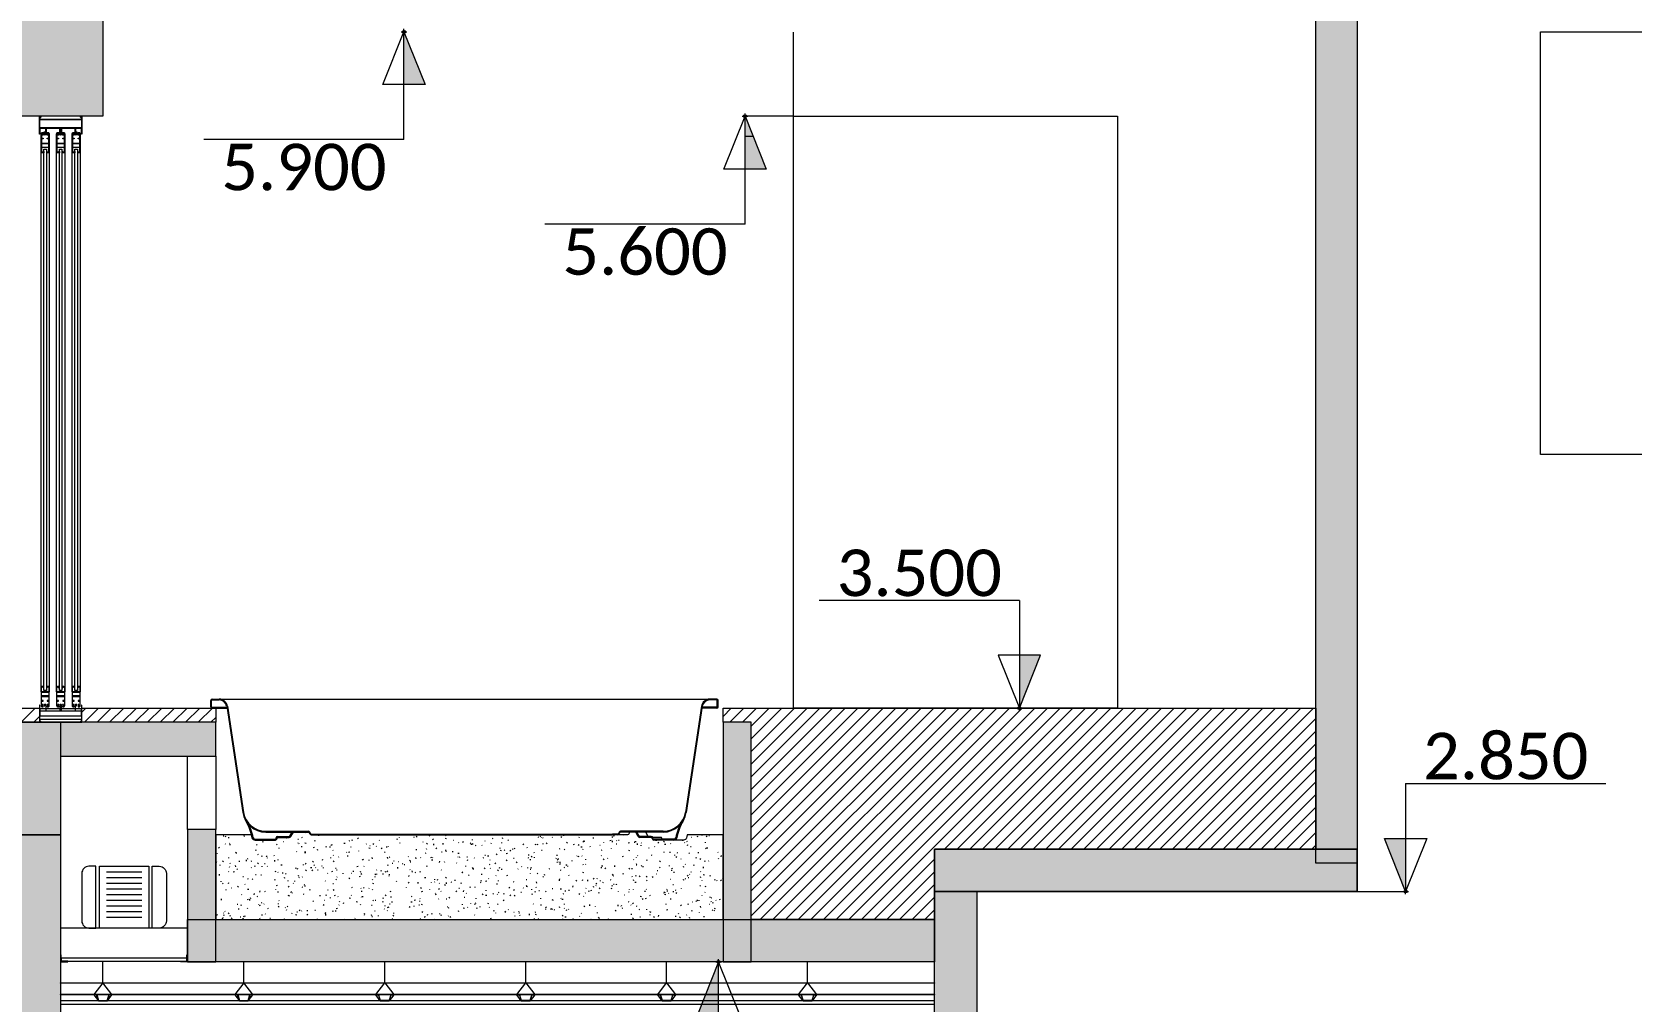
# Model space of a CAD drawing. Header units: metres. Extents: x -197 to 1099, y -24 to 14.
# Drawn here: x 876.31 to 881.99, y 2.46 to 5.9 of the extents above; entities that cross this region are included whole.
import ezdxf
from ezdxf.enums import TextEntityAlignment as Align

# ---------------------------------------------------------------- set-up
doc = ezdxf.new("R2010")
doc.units = ezdxf.units.M
doc.header["$LTSCALE"] = 0.001
doc.header["$PDMODE"] = 34
doc.header["$PDSIZE"] = 0.01
doc.linetypes.add('HIDDENX2', pattern=[19.05, 12.7, -6.35])
doc.layers.get('0').update_dxf_attribs({"lineweight": 13, "true_color": 0x000000})
for name, color, linetype, lineweight, true_color in [('Jach-Anotaciones-CalidaddeLínea  0.13', 7, 'Continuous', 13, 0x000000), ('Jach-Anotaciones-CalidaddeLínea 0.05', 7, 'Continuous', 5, 0x000000), ('Jach-Anotaciones-Hatch-Lum100%', 7, 'Continuous', 13, 0x000000), ('Jach-Anotaciones-Hatch-Lum50%', 9, 'Continuous', 13, 0x808080), ('Jach-Anotaciones-LineasDetalle0.15mm', 7, 'Continuous', 15, 0x000000), ('JACH-Anotaciones-Textos-Lum75% @ 0.075', 7, 'Continuous', 13, 0x404040), ('JACH-Arq-Lineas-Proyeccion Niveles cortes', 9, 'HIDDENX2', 13, 0x808080), ('JACH-Arq-Muros01-Carga', 7, 'Continuous', 25, 0x000000), ('JACH-Arq-Puertas01-', 7, 'Continuous', 13, 0x404040)]:
    doc.layers.add(name, color=color, linetype=linetype, lineweight=lineweight, true_color=true_color)
doc.layers.add('Siclo Muros', color=5, linetype='Continuous')
doc.styles.add('02a-Calibri-JACH(1.8mm)', font='calibri.ttf', dxfattribs={"height": 2.2})
pattern_1 = [(45, (869.457815, 0), (-0.02245064, 0.02245064), [])]
pattern_2 = [(0, (169.421, 45.032), (0, 6.985), [5.08, -1.905]), (90, (169.421, 45.032), (-6.985, 4e-16), [5.08, -1.905])]

# ---------------------------------------------------------------- blocks, each defined once
blk = doc.blocks.new('A$C55853C06')
for p, q in [((0.025, 0.555), (0.025, 0.577)), ((0.028, 0.555), (0.028, 0.577)), ((0.03, 0.582), (0.0546, 0.582)), ((0.03, 0.579), (0.0546, 0.579)), ((0.0546, 0.582), (1.7954, 0.582)), ((1.82, 0.582), (1.7954, 0.582)), ((1.82, 0.579), (1.7954, 0.579)), ((1.822, 0.555), (1.822, 0.577)), ((1.825, 0.555), (1.825, 0.577)), ((0.03, 0.553), (0.0818, 0.553)), ((0.03, 0.55), (0.0824, 0.55)), ((0.0813, 0.5565), (0.1383, 0.1795)), ((0.0842, 0.557), (0.1413, 0.18)), ((1.7658, 0.557), (1.7087, 0.18)), ((1.7687, 0.5565), (1.7117, 0.1795)), ((1.82, 0.55), (1.7676, 0.55)), ((1.82, 0.553), (1.7682, 0.553)), ((0.1811, 0.085), (0.2557, 0.085)), ((0.1819, 0.082), (0.2532, 0.082)), ((0.2201, 0.1133), (0.3711, 0.1133)), ((0.2201, 0.1103), (0.3711, 0.1103)), ((0.2557, 0.085), (0.2565, 0.0895)), ((0.2591, 0.087), (0.2594, 0.089)), ((0.2624, 0.0945), (0.3012, 0.0945)), ((0.2624, 0.0915), (0.303, 0.0915)), ((0.3065, 0.0977), (0.3132, 0.1103)), ((0.3083, 0.0947), (0.3166, 0.1103)), ((0.3739, 0.1085), (0.376, 0.1038)), ((0.3766, 0.1097), (0.3787, 0.1051)), ((0.3814, 0.1033), (1.45, 0.1033)), ((0.3814, 0.1003), (1.45, 0.1003)), ((1.4686, 0.1033), (1.45, 0.1033)), ((1.4686, 0.1003), (1.45, 0.1003)), ((1.4734, 0.1097), (1.4713, 0.1051)), ((1.4761, 0.1085), (1.474, 0.1038)), ((1.6299, 0.1133), (1.4789, 0.1133)), ((1.6299, 0.1103), (1.4789, 0.1103)), ((1.5417, 0.0947), (1.5334, 0.1103)), ((1.5435, 0.0977), (1.5368, 0.1103)), ((1.5876, 0.0915), (1.547, 0.0915)), ((1.5876, 0.0945), (1.5488, 0.0945)), ((1.5909, 0.087), (1.5906, 0.089)), ((1.5943, 0.085), (1.5935, 0.0895)), ((1.6689, 0.085), (1.5943, 0.085)), ((1.6681, 0.082), (1.5968, 0.082))]:
    blk.add_line(p, q)
for centre, radius, start, end in [((0.03, 0.577), 0.005, 90, 180), ((0.03, 0.577), 0.002, 90, 180), ((0.0546, 0.552), 0.03, 9.5703, 90), ((0.0546, 0.552), 0.027, 9.5703, 90), ((1.7954, 0.552), 0.03, 90, 170.4297), ((1.7954, 0.552), 0.027, 90, 170.4297), ((1.82, 0.577), 0.005, 0, 90), ((1.82, 0.577), 0.002, 0, 90), ((0.03, 0.555), 0.005, 180, 270), ((0.03, 0.555), 0.002, 180, 270), ((1.82, 0.555), 0.005, 270, 0), ((1.82, 0.555), 0.002, 270, 0), ((0.2201, 0.1933), 0.083, 189.5703, 270), ((0.2201, 0.1933), 0.08, 189.5703, 270), ((1.6299, 0.1933), 0.08, 270, 350.4297), ((1.6299, 0.1933), 0.083, 270, 350.4297), ((-0.0218, 0.0511), 0.1978, 11.3624, 29.2109), ((-0.0218, 0.0511), 0.2008, 11.1356, 29.2109), ((1.8718, 0.0511), 0.2008, 150.7891, 168.8644), ((1.8718, 0.0511), 0.1978, 150.7891, 168.6376), ((0.1819, 0.092), 0.01, 191.3624, 270), ((0.1811, 0.091), 0.006, 191.1356, 270), ((0.2532, 0.088), 0.006, 270, 350.53), ((0.2624, 0.0885), 0.006, 90, 170.53), ((0.2624, 0.0885), 0.003, 90, 170.53), ((0.3012, 0.1005), 0.006, 270, 331.8194), ((0.303, 0.0975), 0.006, 270, 331.8194), ((0.3711, 0.1073), 0.006, 24.1631, 90), ((0.3711, 0.1073), 0.003, 24.1631, 90), ((0.3814, 0.1063), 0.006, 204.1631, 270), ((0.3814, 0.1063), 0.003, 204.1631, 270), ((1.4686, 0.1063), 0.003, 270, 335.8369), ((1.4686, 0.1063), 0.006, 270, 335.8369), ((1.4789, 0.1073), 0.006, 90, 155.8369), ((1.4789, 0.1073), 0.003, 90, 155.8369), ((1.547, 0.0975), 0.006, 208.1806, 270), ((1.5488, 0.1005), 0.006, 208.1806, 270), ((1.5876, 0.0885), 0.006, 9.47, 90), ((1.5876, 0.0885), 0.003, 9.47, 90), ((1.5968, 0.088), 0.006, 189.47, 270), ((1.6681, 0.092), 0.01, 270, 348.6376), ((1.6689, 0.091), 0.006, 270, 348.8644)]:
    blk.add_arc(centre, radius, start, end)
blk = doc.blocks.new('*U253')
at = {"layer": 'JACH-Arq-Muros01-Carga', "lineweight": 0, "ltscale": 100}
blk.add_lwpolyline([(-0.0625, 0), (0.0625, 0)], dxfattribs=at)
blk = doc.blocks.new('*U254')
at = {"layer": 'Jach-Anotaciones-CalidaddeLínea  0.13', "color": 0, "linetype": 'ByBlock', "lineweight": -2, "transparency": 16777216}
for p in [(0, 0), (0, -0.02), (0, -0.04), (0, -0.06), (0, -0.08), (0, -0.1), (0, -0.12), (0, -0.14), (0, -0.16)]:
    blk.add_blockref('*U253', p, dxfattribs=at)
blk = doc.blocks.new('*U299')
at = {"lineweight": 0, "ltscale": 100}
h = blk.add_hatch(dxfattribs=at)
h.set_pattern_fill('ANGLE', color=256)
h.set_pattern_definition(pattern_2)
h.paths.add_polyline_path([(0, 2.5), (0, 0), (1, 2.5)])
h = blk.add_hatch(color=256, dxfattribs=at)
h.dxf.hatch_style = 1
h.paths.add_polyline_path([(0, 2.5), (0, 0), (1, 2.5)])
for points in [[(0, 5.099), (-9.466, 5.099)], [(0, 5.099), (0, 1.25)]]:
    blk.add_lwpolyline(points, dxfattribs=at)
for points in [[(0, 0), (1, 2.5), (-1, 2.5)], [(0, 2.5), (0, 0), (1, 2.5)]]:
    blk.add_lwpolyline(points, close=True, dxfattribs=at)
blk.add_point((0, 0), dxfattribs=at)
at = {"lineweight": 0, "ltscale": 100, "style": '02a-Calibri-JACH(1.8mm)'}
blk.add_attdef('ALT', text='', height=2.2, dxfattribs=at).set_placement((-4.733, 6.401), align=Align.MIDDLE_CENTER)
blk = doc.blocks.new('*U300')
at = {"lineweight": 0, "ltscale": 100}
h = blk.add_hatch(dxfattribs=at)
h.set_pattern_fill('ANGLE', color=256)
h.set_pattern_definition(pattern_2)
h.paths.add_polyline_path([(0, 2.5), (0, 0), (1, 2.5)])
h = blk.add_hatch(color=256, dxfattribs=at)
h.dxf.hatch_style = 1
h.paths.add_polyline_path([(0, 2.5), (0, 0), (1, 2.5)])
for points in [[(0, 5.099), (-9.466, 5.099)], [(0, 5.099), (0, 1.25)]]:
    blk.add_lwpolyline(points, dxfattribs=at)
for points in [[(0, 0), (1, 2.5), (-1, 2.5)], [(0, 2.5), (0, 0), (1, 2.5)]]:
    blk.add_lwpolyline(points, close=True, dxfattribs=at)
blk.add_point((0, 0), dxfattribs=at)
at = {"lineweight": 0, "ltscale": 100, "style": '02a-Calibri-JACH(1.8mm)'}
blk.add_attdef('ALT', text='', height=2.2, dxfattribs=at).set_placement((-4.733, 6.401), align=Align.MIDDLE_CENTER)
blk = doc.blocks.new('*U410')
at = {"lineweight": 0, "ltscale": 100}
h = blk.add_hatch(dxfattribs=at)
h.set_pattern_fill('ANGLE', color=256)
h.set_pattern_definition(pattern_2)
h.paths.add_polyline_path([(0, 2.5), (0, 0), (1, 2.5)])
h = blk.add_hatch(color=256, dxfattribs=at)
h.dxf.hatch_style = 1
h.paths.add_polyline_path([(0, 2.5), (0, 0), (1, 2.5)])
for points in [[(0, 5.099), (-9.466, 5.099)], [(0, 5.099), (0, 1.25)]]:
    blk.add_lwpolyline(points, dxfattribs=at)
for points in [[(0, 0), (1, 2.5), (-1, 2.5)], [(0, 2.5), (0, 0), (1, 2.5)]]:
    blk.add_lwpolyline(points, close=True, dxfattribs=at)
blk.add_point((0, 0), dxfattribs=at)
at = {"lineweight": 0, "ltscale": 100, "style": '02a-Calibri-JACH(1.8mm)'}
blk.add_attdef('ALT', text='', height=2.2, dxfattribs=at).set_placement((-4.733, 6.401), align=Align.MIDDLE_CENTER)
blk = doc.blocks.new('A$C35DA721B')
at = {"layer": 'Siclo Muros'}
h = blk.add_hatch(dxfattribs=at)
h.set_pattern_fill('AR-CONC', color=9, scale=0.05, angle=33)
h.set_pattern_definition([(83, (-3967.2723, -5426.88428), (0.317861133, 0.169009763), [0.0375, -0.4125]), (28, (-3967.2723, -5426.8843), (-0.263019929, 0.277636006), [0.03, -0.33]), (133.4514445, (-3967.2458, -5426.8702), (0.054841206, 0.446645764), [0.031870096, -0.350571056]), (79.1842, (-3967.32677, -5426.8004), (0.492606077, 0.22122257), [0.05625, -0.61875]), (129.6356355, (-3967.2857, -5426.782), (0.126665225, 0.66300899), [0.04780517, -0.52585688]), (24.184164, (-3967.32677, -5426.8004), (0.126665225, 0.66300899), [0.045, -0.495]), (54, (-3967.27122, -5426.79415), (0.35994517, -0.006282866), [0.0375, -0.4125]), (359, (-3967.2712, -5426.79415), (-0.095441807, 0.370340514), [0.03, -0.33]), (104.451445, (-3967.24122, -5426.79467), (0.264503361, 0.364057645), [0.031870095, -0.350571056]), (70.5, (-3967.2723, -5426.88428), (-0.0855544373, 0.1429055047), [0, -0.326, 0, -0.335, 0, -0.33125]), (40.5, (-3967.2723, -5426.88428), (0.002908332, 0.2370297167), [0, -0.191, 0, -0.3185, 0, -0.12625]), (0.5, (-3967.36581, -5426.94501), (0.2299927147, 0.1359122147), [0, -0.125, 0, -0.39, 0, -0.5175]), (350.5, (-3967.40775, -5426.97224), (0.2172899974, 0.2007905274), [0, -0.1625, 0, -0.259, 0, -0.3675])])
h.paths.add_polyline_path([(0.0635, 0.0212), (0.0542, 0.0212), (0.0476, 0), (0.0159, 0), (0.0093, 0.0212), (0, 0.0212), (0, 0.0222), (0.01, 0.0222), (0.0166, 0.001), (0.0469, 0.001), (0.0535, 0.0222), (0.0635, 0.0222)])
at = {"layer": 'Jach-Anotaciones-CalidaddeLínea 0.05'}
blk.add_lwpolyline([(0.0635, 0.0212), (0.0542, 0.0212), (0.0476, 0), (0.0159, 0), (0.0093, 0.0212), (0, 0.0212), (0, 0.0222), (0.01, 0.0222), (0.0166, 0.001), (0.0469, 0.001), (0.0535, 0.0222), (0.0635, 0.0222)], close=True, dxfattribs=at)
blk.add_lwpolyline([(0.0159, 0), (0.0476, 0)], dxfattribs=at)
blk = doc.blocks.new('*U431')
at = {"lineweight": 0, "ltscale": 100}
h = blk.add_hatch(dxfattribs=at)
h.set_pattern_fill('ANGLE', color=256)
h.set_pattern_definition(pattern_2)
h.paths.add_polyline_path([(0, 2.5), (0, 0), (1, 2.5)])
h = blk.add_hatch(color=256, dxfattribs=at)
h.dxf.hatch_style = 1
h.paths.add_polyline_path([(0, 2.5), (0, 0), (1, 2.5)])
for points in [[(0, 5.099), (-9.466, 5.099)], [(0, 5.099), (0, 1.25)]]:
    blk.add_lwpolyline(points, dxfattribs=at)
for points in [[(0, 0), (1, 2.5), (-1, 2.5)], [(0, 2.5), (0, 0), (1, 2.5)]]:
    blk.add_lwpolyline(points, close=True, dxfattribs=at)
blk.add_point((0, 0), dxfattribs=at)
at = {"lineweight": 0, "ltscale": 100, "style": '02a-Calibri-JACH(1.8mm)'}
blk.add_attdef('ALT', text='', height=2.2, dxfattribs=at).set_placement((-4.733, 6.401), align=Align.MIDDLE_CENTER)
blk = doc.blocks.new('*U465')
at = {"lineweight": 0, "ltscale": 100}
h = blk.add_hatch(dxfattribs=at)
h.set_pattern_fill('ANGLE', color=256)
h.set_pattern_definition(pattern_2)
h.paths.add_polyline_path([(0, 2.5), (0, 0), (1, 2.5)])
h = blk.add_hatch(color=256, dxfattribs=at)
h.dxf.hatch_style = 1
h.paths.add_polyline_path([(0, 2.5), (0, 0), (1, 2.5)])
for points in [[(0, 5.099), (-9.466, 5.099)], [(0, 5.099), (0, 1.25)]]:
    blk.add_lwpolyline(points, dxfattribs=at)
for points in [[(0, 0), (1, 2.5), (-1, 2.5)], [(0, 2.5), (0, 0), (1, 2.5)]]:
    blk.add_lwpolyline(points, close=True, dxfattribs=at)
blk.add_point((0, 0), dxfattribs=at)
at = {"lineweight": 0, "ltscale": 100, "style": '02a-Calibri-JACH(1.8mm)'}
blk.add_attdef('ALT', text='', height=2.2, dxfattribs=at).set_placement((-4.733, 6.401), align=Align.MIDDLE_CENTER)

msp = doc.modelspace()

# ---------------------------------------------------------------- hatches: boundary and pattern name
at = {"layer": 'Jach-Anotaciones-Hatch-Lum100%', "ltscale": 100}
h = msp.add_hatch(color=256, dxfattribs=at)
h.dxf.hatch_style = 1
h.paths.add_polyline_path([(876.26585, 6.05), (876.56585, 6.05), (876.56585, 5.6), (876.26585, 5.6)])
h = msp.add_hatch(color=256, dxfattribs=at)
h.dxf.hatch_style = 1
h.paths.add_polyline_path([(876.41585, 3.05), (873.38585, 3.05), (873.38585, 3.37), (873.53585, 3.37), (873.53585, 3.3), (876.26585, 3.3), (876.26585, 3.45), (876.41585, 3.45)])
h = msp.add_hatch(color=256, dxfattribs=at)
h.dxf.hatch_style = 1
h.paths.add_polyline_path([(876.41585, 3.33), (876.96585, 3.33), (876.96585, 3.45), (876.41585, 3.45)])
h = msp.add_hatch(color=256, dxfattribs=at)
h.dxf.hatch_style = 1
h.paths.add_polyline_path([(878.76585, 2.6), (878.86585, 2.6), (878.86585, 3.45), (878.76585, 3.45)])
h = msp.add_hatch(color=256, dxfattribs=at)
h.dxf.hatch_style = 1
h.paths.add_polyline_path([(876.86585, 2.6), (876.96585, 2.6), (876.96585, 3.07), (876.86585, 3.07)])
h = msp.add_hatch(color=256, dxfattribs=at)
h.dxf.hatch_style = 1
h.paths.add_polyline_path([(876.26585, 3.05), (876.41585, 3.05), (876.41585, -0.1), (876.26585, -0.1)])
h = msp.add_hatch(color=256, dxfattribs=at)
h.dxf.hatch_style = 1
h.paths.add_polyline_path([(876.86585, 2.75), (879.51585, 2.75), (879.51585, 2.6), (876.86585, 2.6)])
at = {"layer": 'Jach-Anotaciones-Hatch-Lum50%', "ltscale": 100}
h = msp.add_hatch(dxfattribs=at)
h.set_pattern_fill('ANSI31', color=256, scale=0.01)
h.set_pattern_definition(pattern_1)
h.paths.add_polyline_path([(876.26585, 3.5), (876.34085, 3.5), (876.34085, 3.45), (876.49085, 3.45), (876.49085, 3.5), (876.96585, 3.5), (876.96585, 3.45), (876.26585, 3.45)])
h = msp.add_hatch(dxfattribs=at)
h.set_pattern_fill('214', color=256, scale=0.2, angle=315, pattern_type=2)
h.set_pattern_definition([(315, (869.62752, -0.03394), (0.1697056, 0.0452548), [0.004, -0.134, 0.002, -0.058, 0.004, -0.142]), (325, (869.65863, 0.05091), (0.1725437, 0.0964815), [0.002, -0.034, 0.004, -0.106, 0.002, -0.132]), (335, (869.59924, 0.0198), (0.167088, 0.0412504), [0.004, -0.11, 0.002, -0.082, 0.004, -0.064]), (345, (869.63176, -0.0297), (0.1094048, 0.1301176), [0.002, -0.066, 0.004, -0.098, 0.002, -0.13]), (355, (869.62328, 0.04101), (0.1179484, 0.0860476), [0.004, -0.088, 0.002, -0.056, 0.004, -0.102]), (5, (869.59358, -0.03111), (0.0732966, 0.148955), [0.002, -0.074, 0.004, -0.122, 0.002, -0.062]), (15, (869.60772, -0.02546), (0.0585648, 0.1523488), [0.004, -0.082, 0.002, -0.096, 0.004, -0.074]), (25, (869.5752, -0.02687), (0.0498249, 0.1534323), [0.002, -0.038, 0.004, -0.064, 0.002, -0.088]), (35, (869.6657, 0.0495), (-0.0206692, 0.1759681), [0.004, -0.088, 0.002, -0.104, 0.004, -0.098]), (45, (869.61338, -0.0198), (-0.072125, 0.1767767), [0.002, -0.062, 0.004, -0.122, 0.002, -0.124]), (55, (869.63459, 0.04667), (-0.0435578, 0.1818756), [0.004, -0.078, 0.002, -0.064, 0.004, -0.146]), (65, (869.54408, -0.02404), (-0.0639594, 0.1467828), [0.002, -0.052, 0.004, -0.106, 0.002, -0.116]), (75, (869.52287, 0.03111), (-0.1255604, 0.1495947), [0.004, -0.134, 0.002, -0.062, 0.004, -0.082]), (85, (869.52287, -0.03111), (-0.105947, 0.165865), [0.002, -0.044, 0.004, -0.086, 0.002, -0.112]), (95, (869.59358, 0.12445), (-0.1081607, 0.0889115), [0.004, -0.072, 0.002, -0.062, 0.004, -0.084]), (105, (869.58934, -0.11455), (-0.1940545, 0.0287548), [0.002, -0.056, 0.004, -0.124, 0.002, -0.114]), (115, (869.5752, 0.05798), (-0.1742163, 0.04234), [0.004, -0.084, 0.002, -0.076, 0.004, -0.122]), (125, (869.54974, 0.01556), (-0.1682746, 0.0311074), [0.002, -0.066, 0.004, -0.09, 0.002, -0.088])])
edge = h.paths.add_edge_path()
edge.add_line((877.09339, 3.05028), (876.96585, 3.05028))
edge.add_line((876.96585, 3.05028), (876.96585, 2.75))
edge.add_line((876.96585, 2.75), (878.76585, 2.75))
edge.add_line((878.76585, 2.75), (878.76585, 3.05028))
edge.add_line((878.76585, 3.05028), (878.63831, 3.05028))
edge.add_arc((878.82988, 3.00106), 0.1978, 165.59021, 168.63756)
edge.add_arc((878.62616, 3.042), 0.01, 270, 348.63758, ccw=False)
edge.add_line((878.62616, 3.032), (878.55489, 3.032))
edge.add_arc((878.55489, 3.038), 0.006, 189.46998, 270, ccw=False)
edge.add_line((878.54897, 3.03701), (878.54865, 3.03899))
edge.add_arc((878.54569, 3.03849), 0.003, 9.46998, 90)
edge.add_line((878.54569, 3.04149), (878.50511, 3.04149))
edge.add_arc((878.50511, 3.04749), 0.006, 208.18062, 270, ccw=False)
edge.add_line((878.49982, 3.04466), (878.49145, 3.06028))
edge.add_line((878.49145, 3.06028), (878.43697, 3.06028))
edge.add_arc((878.43697, 3.05728), 0.003, 90, 155.83694)
edge.add_line((878.43424, 3.05851), (878.43213, 3.05383))
edge.add_arc((878.42666, 3.05628), 0.006, 270, 335.83694, ccw=False)
edge.add_line((878.42666, 3.05028), (877.30503, 3.05028))
edge.add_arc((877.30503, 3.05628), 0.006, 204.16306, 270, ccw=False)
edge.add_line((877.29956, 3.05383), (877.29746, 3.05851))
edge.add_arc((877.29472, 3.05728), 0.003, 24.16306, 90)
edge.add_line((877.29472, 3.06028), (877.24024, 3.06028))
edge.add_line((877.24024, 3.06028), (877.23187, 3.04466))
edge.add_arc((877.22658, 3.04749), 0.006, 270, 331.81938, ccw=False)
edge.add_line((877.22658, 3.04149), (877.18601, 3.04149))
edge.add_arc((877.18601, 3.03849), 0.003, 90, 170.53002)
edge.add_line((877.18305, 3.03899), (877.18272, 3.03701))
edge.add_arc((877.1768, 3.038), 0.006, 270, 350.53002, ccw=False)
edge.add_line((877.1768, 3.032), (877.10554, 3.032))
edge.add_arc((877.10554, 3.042), 0.01, 191.36244, 270, ccw=False)
edge.add_arc((876.90181, 3.00106), 0.1978, 11.36244, 14.40979)

# ---------------------------------------------------------------- linework, layer by layer
at = {"layer": 'Jach-Anotaciones-CalidaddeLínea  0.13', "ltscale": 100}
for points in [[(876.26585, 6.05), (876.56585, 6.05), (876.56585, 5.6), (876.26585, 5.6)], [(876.26585, 3.5), (876.34085, 3.5), (876.34085, 3.45), (876.49085, 3.45), (876.49085, 3.5), (876.96585, 3.5), (876.96585, 3.45), (876.26585, 3.45)], [(876.41585, 3.05), (873.38585, 3.05), (873.38585, 3.37), (873.53585, 3.37), (873.53585, 3.3), (876.26585, 3.3), (876.26585, 3.45), (876.41585, 3.45)], [(876.41585, 3.33), (876.96585, 3.33), (876.96585, 3.45), (876.41585, 3.45)], [(878.76585, 2.6), (878.86585, 2.6), (878.86585, 3.45), (878.76585, 3.45)], [(876.96585, 3.07), (876.86585, 3.07), (876.86585, 3.33), (876.96585, 3.33)], [(876.86585, 2.6), (876.96585, 2.6), (876.96585, 3.07), (876.86585, 3.07)], [(876.26585, 3.05), (876.41585, 3.05), (876.41585, -0.1), (876.26585, -0.1)], [(876.55335, 2.9388), (876.72835, 2.9388), (876.72835, 2.72), (876.55335, 2.72)], [(876.86585, 2.75), (879.51585, 2.75), (879.51585, 2.6), (876.86585, 2.6)], [(876.44085, 2.602), (876.41785, 2.602), (876.41785, 2.625), (876.41585, 2.625), (876.41585, 2.6), (876.44085, 2.6)], [(876.41785, 2.602), (876.86385, 2.602), (876.86385, 2.6135), (876.41785, 2.6135)], [(876.84085, 2.602), (876.86385, 2.602), (876.86385, 2.625), (876.86585, 2.625), (876.86585, 2.6), (876.84085, 2.6)]]:
    msp.add_lwpolyline(points, close=True, dxfattribs=at)
for points in [[(879.01585, 3.5), (879.01584, 5.898)], [(876.86585, 2.72), (876.41585, 2.72)], [(876.86585, 2.72), (876.86585, 2.6)]]:
    msp.add_lwpolyline(points, dxfattribs=at)
for points in [[(877.09339, 3.05028), (876.96585, 3.05028), (876.96585, 2.75), (878.76585, 2.75), (878.76585, 3.05028), (878.63831, 3.05028, 0.0132973), (878.63596, 3.04003, -0.3572525), (878.62616, 3.032), (878.55489, 3.032, -0.3665915), (878.54897, 3.03701), (878.54865, 3.03899, 0.3665915), (878.54569, 3.04149), (878.50511, 3.04149, -0.276476), (878.49982, 3.04466), (878.49145, 3.06028), (878.43697, 3.06028, 0.2954398), (878.43424, 3.05851), (878.43213, 3.05383, -0.2954398), (878.42666, 3.05028), (877.30503, 3.05028, -0.2954398), (877.29956, 3.05383), (877.29746, 3.05851, 0.2954398), (877.29472, 3.06028), (877.24024, 3.06028), (877.23187, 3.04466, -0.276476), (877.22658, 3.04149), (877.18601, 3.04149, 0.3665915), (877.18305, 3.03899), (877.18272, 3.03701, -0.3665915), (877.1768, 3.032), (877.10554, 3.032, -0.3572524), (877.09573, 3.04003, 0.0132973)], [(876.51585, 2.72), (876.54085, 2.72), (876.54085, 2.9388), (876.51585, 2.9388, 0.4142136), (876.49085, 2.9138), (876.49085, 2.745, 0.4142136)], [(876.76585, 2.72), (876.74085, 2.72), (876.74085, 2.9388), (876.76585, 2.9388, -0.4142136), (876.79085, 2.9138), (876.79085, 2.745, -0.4142136)]]:
    msp.add_lwpolyline(points, format="xyb", close=True, dxfattribs=at)
at = {"layer": 'Jach-Anotaciones-CalidaddeLínea 0.05'}
for points in [[(876.56585, 2.5252), (876.56585, 2.602)], [(877.06585, 2.5252), (877.06585, 2.602)], [(877.06585, 2.5252), (877.06585, 2.602)], [(877.56585, 2.5252), (877.56585, 2.602)], [(878.06585, 2.5252), (878.06585, 2.602)], [(878.56585, 2.5252), (878.56585, 2.602)], [(879.06585, 2.5252), (879.06585, 2.602)], [(876.41585, 2.4842), (877.23242, 2.4842), (879.51585, 2.4842)]]:
    msp.add_lwpolyline(points, dxfattribs=at)
for points in [[(876.41585, 2.5242), (876.41585, 2.5252), (879.51585, 2.5252), (879.51585, 2.5242)], [(876.56585, 2.462), (876.5817, 2.462), (876.5976, 2.4832), (876.5976, 2.4842), (876.56585, 2.5252), (876.5341, 2.4842), (876.5341, 2.4832), (876.55, 2.462)], [(877.06585, 2.462), (877.0817, 2.462), (877.0976, 2.4832), (877.0976, 2.4842), (877.06585, 2.5252), (877.0341, 2.4842), (877.0341, 2.4832), (877.05, 2.462)], [(877.56585, 2.462), (877.55, 2.462), (877.5341, 2.4832), (877.5341, 2.4842), (877.56585, 2.5252), (877.5976, 2.4842), (877.5976, 2.4832), (877.5817, 2.462)], [(878.06585, 2.462), (878.05, 2.462), (878.0341, 2.4832), (878.0341, 2.4842), (878.06585, 2.5252), (878.0976, 2.4842), (878.0976, 2.4832), (878.0817, 2.462)], [(878.56585, 2.462), (878.55, 2.462), (878.5341, 2.4832), (878.5341, 2.4842), (878.56585, 2.5252), (878.5976, 2.4842), (878.5976, 2.4832), (878.5817, 2.462)], [(879.06585, 2.462), (879.05, 2.462), (879.0341, 2.4832), (879.0341, 2.4842), (879.06585, 2.5252), (879.0976, 2.4842), (879.0976, 2.4832), (879.0817, 2.462)], [(876.41585, 2.4842), (876.41585, 2.4852), (877.23242, 2.4852), (879.51585, 2.4852), (879.51585, 2.4842), (877.23242, 2.4842)]]:
    msp.add_lwpolyline(points, close=True, dxfattribs=at)
at = {"layer": 'Jach-Anotaciones-CalidaddeLínea 0.05', "ltscale": 100}
msp.add_lwpolyline([(876.41585, 2.45), (879.51585, 2.45), (879.51585, 2.462), (876.41585, 2.462)], close=True, dxfattribs=at)
at = {"layer": 'Jach-Anotaciones-Hatch-Lum50%', "ltscale": 100}
for points in [[(876.34647, 5.50366), (876.3755, 5.50366), (876.3755, 3.55811), (876.34647, 3.55811)], [(876.40133, 5.50366), (876.43036, 5.50366), (876.43036, 3.55811), (876.40133, 3.55811)], [(876.45619, 5.50366), (876.48523, 5.50366), (876.48523, 3.55811), (876.45619, 3.55811)]]:
    msp.add_lwpolyline(points, close=True, dxfattribs=at)
at = {"layer": 'Jach-Anotaciones-LineasDetalle0.15mm', "ltscale": 100}
for points in [[(876.41585, 5.58938), (876.48948, 5.58938), (876.48948, 5.59577), (876.4889, 5.59577, -0.2763828), (876.4863, 5.59732, -0.829157), (876.4875, 5.59797, 0.2763828), (876.4889, 5.59713), (876.48948, 5.59713), (876.48948, 5.6), (876.49085, 5.6), (876.49085, 5.53643), (876.48948, 5.53643), (876.48948, 5.55717), (876.46899, 5.55717), (876.46899, 5.53643, 1), (876.47243, 5.53643), (876.47243, 5.54476), (876.47379, 5.54476), (876.47379, 5.53643, -1), (876.46763, 5.53643), (876.46763, 5.55717), (876.41893, 5.55717), (876.41893, 5.53643, -0.4142136), (876.41585, 5.53335, -0.4142136), (876.41277, 5.53643), (876.41277, 5.55717), (876.36406, 5.55717), (876.36406, 5.53643, -1), (876.3579, 5.53643), (876.3579, 5.54476), (876.35927, 5.54476), (876.35927, 5.53643, 1), (876.3627, 5.53643), (876.3627, 5.55717), (876.34221, 5.55717), (876.34221, 5.53643), (876.34085, 5.53643), (876.34085, 5.6), (876.34221, 5.6), (876.34221, 5.59713), (876.34279, 5.59713, 0.2763828), (876.34419, 5.59797, -0.829157), (876.34539, 5.59732, -0.2763828), (876.34279, 5.59577), (876.34221, 5.59577), (876.34221, 5.58938)], [(876.41585, 5.55717), (876.41413, 5.55717), (876.41413, 5.53643, 0.4142136), (876.41585, 5.53471, 0.4142136), (876.41756, 5.53643), (876.41756, 5.55717)], [(876.41585, 3.46062), (876.48948, 3.46062), (876.48948, 3.45423), (876.4889, 3.45423, 0.2763828), (876.4863, 3.45268, 0.829157), (876.4875, 3.45203, -0.2763828), (876.4889, 3.45287), (876.48948, 3.45287), (876.48948, 3.45), (876.49085, 3.45), (876.49085, 3.51049), (876.48948, 3.51049), (876.48948, 3.48876), (876.46899, 3.48876), (876.46899, 3.51049, -1), (876.47243, 3.51049), (876.47243, 3.50771), (876.47379, 3.50771), (876.47379, 3.51049, 1), (876.46763, 3.51049), (876.46763, 3.48876), (876.41893, 3.48876), (876.41893, 3.51049, 0.4142136), (876.41585, 3.51357, 0.4142136), (876.41277, 3.51049), (876.41277, 3.48876), (876.36406, 3.48876), (876.36406, 3.51049, 1), (876.3579, 3.51049), (876.3579, 3.50771), (876.35927, 3.50771), (876.35927, 3.51049, -1), (876.3627, 3.51049), (876.3627, 3.48876), (876.34221, 3.48876), (876.34221, 3.51049), (876.34085, 3.51049), (876.34085, 3.45), (876.34221, 3.45), (876.34221, 3.45287), (876.34279, 3.45287, -0.2763828), (876.34419, 3.45203, 0.829157), (876.34539, 3.45268, 0.2763828), (876.34279, 3.45423), (876.34221, 3.45423), (876.34221, 3.46062)], [(876.41585, 3.48876), (876.41413, 3.48876), (876.41413, 3.51049, -0.4142136), (876.41585, 3.51221, -0.4142136), (876.41756, 3.51049), (876.41756, 3.48876)]]:
    msp.add_lwpolyline(points, format="xyb", close=True, dxfattribs=at)
for points in [[(876.41277, 5.55854), (876.34221, 5.55854), (876.34221, 5.58802), (876.41585, 5.58802), (876.48948, 5.58802), (876.48948, 5.55854)], [(876.41277, 3.49802), (876.34221, 3.49802), (876.34221, 3.4726), (876.41585, 3.4726), (876.48948, 3.4726), (876.48948, 3.49802)]]:
    msp.add_lwpolyline(points, close=True, dxfattribs=at)
at = {"layer": 'JACH-Arq-Lineas-Proyeccion Niveles cortes', "ltscale": 100}
msp.add_lwpolyline([(879.01585, 5.6), (878.84388, 5.6)], dxfattribs=at)

# ---------------------------------------------------------------- block references
at = {"layer": 'Jach-Anotaciones-CalidaddeLínea  0.13'}
for name, p in [('A$C55853C06', (876.92361, 2.95)), ('*U254', (876.64085, 2.9188))]:
    msp.add_blockref(name, p, dxfattribs=at)
at = {"layer": 'Jach-Anotaciones-CalidaddeLínea 0.05'}
for p in [(876.5341, 2.462), (877.0341, 2.462)]:
    msp.add_blockref('A$C35DA721B', p, dxfattribs=at)
at = {"layer": 'Jach-Anotaciones-CalidaddeLínea 0.05', "xscale": -1}
for p in [(877.5976, 2.462), (878.0976, 2.462), (878.5976, 2.462), (879.0976, 2.462)]:
    msp.add_blockref('A$C35DA721B', p, dxfattribs=at)
at = {"layer": 'JACH-Anotaciones-Textos-Lum75% @ 0.075', "ltscale": 100}
ref = msp.add_blockref('*U465', (877.63387, 5.9), dxfattribs=dict(at, xscale=-0.075, yscale=0.075, zscale=0.075, rotation=180))
ref.add_attrib('ALT', '5.900', dxfattribs={"layer": '0', "lineweight": 0, "ltscale": 100, "height": 0.165, "style": '02a-Calibri-JACH(1.8mm)'}).set_placement((877.27891, 5.41994), align=Align.MIDDLE_CENTER)
ref = msp.add_blockref('*U300', (878.84388, 5.6), dxfattribs=dict(at, xscale=-0.075, yscale=0.075, zscale=0.075, rotation=180))
ref.add_attrib('ALT', '5.600', dxfattribs={"layer": '0', "lineweight": 0, "ltscale": 100, "height": 0.165, "style": '02a-Calibri-JACH(1.8mm)'}).set_placement((878.48892, 5.11994), align=Align.MIDDLE_CENTER)
at = {"layer": 'JACH-Anotaciones-Textos-Lum75% @ 0.075', "ltscale": 100, "xscale": 0.075, "yscale": 0.075, "zscale": 0.075, "rotation": 180}
msp.add_blockref('*U431', (878.74993, 2.6), dxfattribs=at).add_auto_attribs({'ALT': '2.600'})

# ---------------------------------------------------------------- wipeouts: each hides what was drawn before it
at = {"ltscale": 100}
msp.add_wipeout([(887.36585, 2.85), (887.36585, 4.4), (881.66585, 4.4), (881.66585, 5.9), (887.51585, 5.9), (887.51585, 7.05), (881.01585, 7.05), (881.01585, 2.85), (879.66585, 2.85), (879.66585, 0), (887.36585, 0), (887.36585, 0.175), (888.81585, 0.175), (888.81585, 2.85), (888.66585, 2.85), (888.66585, 3), (887.51585, 3), (887.51585, 2.85)], dxfattribs=at).dxf.layer = 'JACH-Arq-Puertas01-'

# ---------------------------------------------------------------- next in the draw order: hatches: boundary and pattern name
at = {"layer": 'Jach-Anotaciones-Hatch-Lum100%', "ltscale": 100}
h = msp.add_hatch(color=256, dxfattribs=at)
h.dxf.hatch_style = 1
h.paths.add_polyline_path([(880.86857, 6.05), (881.01585, 6.05), (881.01585, 2.95), (880.86857, 2.95)])
h = msp.add_hatch(color=256, dxfattribs=at)
h.dxf.hatch_style = 1
h.paths.add_polyline_path([(879.51585, 2.85), (881.01585, 2.85), (881.01585, 3), (879.51585, 3)])
h = msp.add_hatch(color=256, dxfattribs=at)
h.dxf.hatch_style = 1
h.paths.add_polyline_path([(879.51585, 3), (881.01585, 3), (881.01585, 2.85), (879.51585, 2.85)])
h = msp.add_hatch(color=256, dxfattribs=at)
h.dxf.hatch_style = 1
h.paths.add_polyline_path([(879.51585, 2.85), (879.66585, 2.85), (879.66585, 1.45), (879.51585, 1.45)])
at = {"layer": 'Jach-Anotaciones-Hatch-Lum50%', "ltscale": 100}
h = msp.add_hatch(dxfattribs=at)
h.set_pattern_fill('ANSI31', color=256, scale=0.01)
h.set_pattern_definition(pattern_1)
h.paths.add_polyline_path([(878.86585, 2.75), (878.86585, 3.45), (878.76585, 3.45), (878.76585, 3.5), (880.86857, 3.5), (880.86857, 3), (879.51585, 3), (879.51585, 2.75)])

# ---------------------------------------------------------------- next in the draw order: linework, layer by layer
at = {"layer": 'Jach-Anotaciones-CalidaddeLínea  0.13', "ltscale": 100}
for points in [[(887.36585, 2.85), (887.36585, 4.4), (881.66585, 4.4), (881.66585, 5.9), (887.51585, 5.9), (887.51585, 7.05), (881.01585, 7.05), (881.01585, 2.85), (879.66585, 2.85), (879.66585, 0), (887.36585, 0), (887.36585, 0.175), (888.81585, 0.175), (888.81585, 2.85), (888.66585, 2.85), (888.66585, 3), (887.51585, 3), (887.51585, 2.85)], [(880.86857, 6.05), (881.01585, 6.05), (881.01585, 2.95), (880.86857, 2.95)], [(879.01585, 5.6), (880.16585, 5.6), (880.16585, 3.5), (879.01585, 3.5)], [(878.86585, 2.75), (878.86585, 3.45), (878.76585, 3.45), (878.76585, 3.5), (880.86857, 3.5), (880.86857, 3), (879.51585, 3), (879.51585, 2.75)], [(879.51585, 2.85), (881.01585, 2.85), (881.01585, 3), (879.51585, 3)], [(879.51585, 3), (881.01585, 3), (881.01585, 2.85), (879.51585, 2.85)], [(879.51585, 2.85), (879.66585, 2.85), (879.66585, 1.45), (879.51585, 1.45)]]:
    msp.add_lwpolyline(points, close=True, dxfattribs=at)
at = {"layer": 'JACH-Arq-Lineas-Proyeccion Niveles cortes', "ltscale": 100}
msp.add_lwpolyline([(881.01585, 2.85), (881.18782, 2.85)], dxfattribs=at)

# ---------------------------------------------------------------- next in the draw order: block references
at = {"layer": 'JACH-Anotaciones-Textos-Lum75% @ 0.075', "ltscale": 100, "xscale": 0.075, "yscale": 0.075, "zscale": 0.075}
msp.add_blockref('*U299', (879.81721, 3.5), dxfattribs=at).add_auto_attribs({'ALT': '3.500'})
at = {"layer": 'JACH-Anotaciones-Textos-Lum75% @ 0.075', "ltscale": 100}
ref = msp.add_blockref('*U410', (881.18782, 2.85), dxfattribs=dict(at, xscale=-0.075, yscale=0.075, zscale=0.075))
ref.add_attrib('ALT', '2.850', dxfattribs={"layer": '0', "lineweight": 0, "ltscale": 100, "height": 0.165, "style": '02a-Calibri-JACH(1.8mm)'}).set_placement((881.54278, 3.33006), align=Align.MIDDLE_CENTER)

# ---------------------------------------------------------------- next in the draw order: wipeouts: each hides what was drawn before it
at = {"ltscale": 100}
for points in [[(876.35663, 5.483), (876.36534, 5.483), (876.36534, 3.56295), (876.35663, 3.56295)], [(876.41149, 5.483), (876.4202, 5.483), (876.4202, 3.56295), (876.41149, 3.56295)], [(876.46636, 5.483), (876.47507, 5.483), (876.47507, 3.56295), (876.46636, 3.56295)]]:
    msp.add_wipeout(points, dxfattribs=at).dxf.layer = 'Jach-Anotaciones-Hatch-Lum50%'

# ---------------------------------------------------------------- next in the draw order: linework, layer by layer
at = {"layer": 'Jach-Anotaciones-LineasDetalle0.15mm', "ltscale": 100}
for points in [[(876.37405, 5.50511), (876.37405, 5.52028), (876.36814, 5.52028), (876.36814, 5.52173), (876.37405, 5.52173), (876.37405, 5.53759, 0.3728247), (876.37114, 5.54094), (876.37114, 5.53335), (876.36969, 5.53335), (876.36802, 5.53335), (876.36802, 5.53554, -1), (876.36899, 5.53554), (876.36899, 5.53432), (876.36969, 5.53432), (876.36969, 5.54146), (876.36899, 5.54146), (876.36899, 5.54023, -1), (876.36802, 5.54023), (876.36802, 5.54243), (876.37066, 5.54243), (876.37066, 5.54243, -0.4142136), (876.3755, 5.53759), (876.3755, 5.47469, -0.4142136), (876.37066, 5.46985), (876.36679, 5.46985), (876.36679, 5.47469), (876.36824, 5.47469), (876.36824, 5.4713), (876.37066, 5.4713, 0.4142136), (876.37405, 5.47469), (876.37405, 5.48881), (876.34792, 5.48881), (876.34792, 5.47469, 0.4142136), (876.35131, 5.4713), (876.35373, 5.4713), (876.35373, 5.47469), (876.35518, 5.47469), (876.35518, 5.46985), (876.35131, 5.46985, -0.4142136), (876.34647, 5.47469), (876.34647, 5.53759, -0.4142136), (876.35131, 5.54243), (876.35131, 5.54243), (876.35394, 5.54243), (876.35394, 5.54023, -1), (876.35297, 5.54023), (876.35297, 5.54146), (876.35227, 5.54146), (876.35227, 5.53432), (876.35297, 5.53432), (876.35297, 5.53554, -1), (876.35394, 5.53554), (876.35394, 5.53335), (876.35227, 5.53335), (876.35082, 5.53335), (876.35082, 5.54094, 0.3728247), (876.34792, 5.53759), (876.34792, 5.52173), (876.35383, 5.52173), (876.35383, 5.52028), (876.34792, 5.52028), (876.34792, 5.50511)], [(876.42891, 5.50511), (876.42891, 5.52028), (876.423, 5.52028), (876.423, 5.52173), (876.42891, 5.52173), (876.42891, 5.53759, 0.3728247), (876.42601, 5.54094), (876.42601, 5.53335), (876.42456, 5.53335), (876.42289, 5.53335), (876.42289, 5.53554, -1), (876.42386, 5.53554), (876.42386, 5.53432), (876.42456, 5.53432), (876.42456, 5.54146), (876.42386, 5.54146), (876.42386, 5.54023, -1), (876.42289, 5.54023), (876.42289, 5.54243), (876.42552, 5.54243), (876.42552, 5.54243, -0.4142136), (876.43036, 5.53759), (876.43036, 5.47469, -0.4142136), (876.42552, 5.46985), (876.42165, 5.46985), (876.42165, 5.47469), (876.42311, 5.47469), (876.42311, 5.4713), (876.42552, 5.4713, 0.4142136), (876.42891, 5.47469), (876.42891, 5.48881), (876.40278, 5.48881), (876.40278, 5.47469, 0.4142136), (876.40617, 5.4713), (876.40859, 5.4713), (876.40859, 5.47469), (876.41004, 5.47469), (876.41004, 5.46985), (876.40617, 5.46985, -0.4142136), (876.40133, 5.47469), (876.40133, 5.53759, -0.4142136), (876.40617, 5.54243), (876.40617, 5.54243), (876.40881, 5.54243), (876.40881, 5.54023, -1), (876.40784, 5.54023), (876.40784, 5.54146), (876.40714, 5.54146), (876.40714, 5.53432), (876.40784, 5.53432), (876.40784, 5.53554, -1), (876.40881, 5.53554), (876.40881, 5.53335), (876.40714, 5.53335), (876.40569, 5.53335), (876.40569, 5.54094, 0.3728247), (876.40278, 5.53759), (876.40278, 5.52173), (876.40869, 5.52173), (876.40869, 5.52028), (876.40278, 5.52028), (876.40278, 5.50511)], [(876.48378, 5.50511), (876.48378, 5.52028), (876.47786, 5.52028), (876.47786, 5.52173), (876.48378, 5.52173), (876.48378, 5.53759, 0.3728247), (876.48087, 5.54094), (876.48087, 5.53335), (876.47942, 5.53335), (876.47775, 5.53335), (876.47775, 5.53554, -1), (876.47872, 5.53554), (876.47872, 5.53432), (876.47942, 5.53432), (876.47942, 5.54146), (876.47872, 5.54146), (876.47872, 5.54023, -1), (876.47775, 5.54023), (876.47775, 5.54243), (876.48039, 5.54243), (876.48039, 5.54243, -0.4142136), (876.48523, 5.53759), (876.48523, 5.47469, -0.4142136), (876.48039, 5.46985), (876.47652, 5.46985), (876.47652, 5.47469), (876.47797, 5.47469), (876.47797, 5.4713), (876.48039, 5.4713, 0.4142136), (876.48378, 5.47469), (876.48378, 5.48881), (876.45765, 5.48881), (876.45765, 5.47469, 0.4142136), (876.46103, 5.4713), (876.46345, 5.4713), (876.46345, 5.47469), (876.4649, 5.47469), (876.4649, 5.46985), (876.46103, 5.46985, -0.4142136), (876.45619, 5.47469), (876.45619, 5.53759, -0.4142136), (876.46103, 5.54243), (876.46103, 5.54243), (876.46367, 5.54243), (876.46367, 5.54023, -1), (876.4627, 5.54023), (876.4627, 5.54146), (876.462, 5.54146), (876.462, 5.53432), (876.4627, 5.53432), (876.4627, 5.53554, -1), (876.46367, 5.53554), (876.46367, 5.53335), (876.462, 5.53335), (876.46055, 5.53335), (876.46055, 5.54094, 0.3728247), (876.45765, 5.53759), (876.45765, 5.52173), (876.46356, 5.52173), (876.46356, 5.52028), (876.45765, 5.52028), (876.45765, 5.50511)], [(876.37405, 3.54181), (876.37405, 3.52664), (876.36814, 3.52664), (876.36814, 3.52519), (876.37405, 3.52519), (876.37405, 3.50933, -0.3728247), (876.37114, 3.50598), (876.37114, 3.51357), (876.36969, 3.51357), (876.36802, 3.51357), (876.36802, 3.51138, 1), (876.36899, 3.51138), (876.36899, 3.5126), (876.36969, 3.5126), (876.36969, 3.50546), (876.36899, 3.50546), (876.36899, 3.50669, 1), (876.36802, 3.50669), (876.36802, 3.50449), (876.37066, 3.50449), (876.37066, 3.50449, 0.4142136), (876.3755, 3.50933), (876.3755, 3.57223, 0.4142136), (876.37066, 3.57707), (876.36679, 3.57707), (876.36679, 3.57223), (876.36824, 3.57223), (876.36824, 3.57562), (876.37066, 3.57562, -0.4142136), (876.37405, 3.57223), (876.37405, 3.55811), (876.34792, 3.55811), (876.34792, 3.57223, -0.4142136), (876.35131, 3.57562), (876.35373, 3.57562), (876.35373, 3.57223), (876.35518, 3.57223), (876.35518, 3.57707), (876.35131, 3.57707, 0.4142136), (876.34647, 3.57223), (876.34647, 3.50933, 0.4142136), (876.35131, 3.50449), (876.35131, 3.50449), (876.35394, 3.50449), (876.35394, 3.50669, 1), (876.35297, 3.50669), (876.35297, 3.50546), (876.35227, 3.50546), (876.35227, 3.5126), (876.35297, 3.5126), (876.35297, 3.51138, 1), (876.35394, 3.51138), (876.35394, 3.51357), (876.35227, 3.51357), (876.35082, 3.51357), (876.35082, 3.50598, -0.3728247), (876.34792, 3.50933), (876.34792, 3.52519), (876.35383, 3.52519), (876.35383, 3.52664), (876.34792, 3.52664), (876.34792, 3.54181)], [(876.42891, 3.54181), (876.42891, 3.52664), (876.423, 3.52664), (876.423, 3.52519), (876.42891, 3.52519), (876.42891, 3.50933, -0.3728247), (876.42601, 3.50598), (876.42601, 3.51357), (876.42456, 3.51357), (876.42289, 3.51357), (876.42289, 3.51138, 1), (876.42386, 3.51138), (876.42386, 3.5126), (876.42456, 3.5126), (876.42456, 3.50546), (876.42386, 3.50546), (876.42386, 3.50669, 1), (876.42289, 3.50669), (876.42289, 3.50449), (876.42552, 3.50449), (876.42552, 3.50449, 0.4142136), (876.43036, 3.50933), (876.43036, 3.57223, 0.4142136), (876.42552, 3.57707), (876.42165, 3.57707), (876.42165, 3.57223), (876.42311, 3.57223), (876.42311, 3.57562), (876.42552, 3.57562, -0.4142136), (876.42891, 3.57223), (876.42891, 3.55811), (876.40278, 3.55811), (876.40278, 3.57223, -0.4142136), (876.40617, 3.57562), (876.40859, 3.57562), (876.40859, 3.57223), (876.41004, 3.57223), (876.41004, 3.57707), (876.40617, 3.57707, 0.4142136), (876.40133, 3.57223), (876.40133, 3.50933, 0.4142136), (876.40617, 3.50449), (876.40617, 3.50449), (876.40881, 3.50449), (876.40881, 3.50669, 1), (876.40784, 3.50669), (876.40784, 3.50546), (876.40714, 3.50546), (876.40714, 3.5126), (876.40784, 3.5126), (876.40784, 3.51138, 1), (876.40881, 3.51138), (876.40881, 3.51357), (876.40714, 3.51357), (876.40569, 3.51357), (876.40569, 3.50598, -0.3728247), (876.40278, 3.50933), (876.40278, 3.52519), (876.40869, 3.52519), (876.40869, 3.52664), (876.40278, 3.52664), (876.40278, 3.54181)], [(876.48378, 3.54181), (876.48378, 3.52664), (876.47786, 3.52664), (876.47786, 3.52519), (876.48378, 3.52519), (876.48378, 3.50933, -0.3728247), (876.48087, 3.50598), (876.48087, 3.51357), (876.47942, 3.51357), (876.47775, 3.51357), (876.47775, 3.51138, 1), (876.47872, 3.51138), (876.47872, 3.5126), (876.47942, 3.5126), (876.47942, 3.50546), (876.47872, 3.50546), (876.47872, 3.50669, 1), (876.47775, 3.50669), (876.47775, 3.50449), (876.48039, 3.50449), (876.48039, 3.50449, 0.4142136), (876.48523, 3.50933), (876.48523, 3.57223, 0.4142136), (876.48039, 3.57707), (876.47652, 3.57707), (876.47652, 3.57223), (876.47797, 3.57223), (876.47797, 3.57562), (876.48039, 3.57562, -0.4142136), (876.48378, 3.57223), (876.48378, 3.55811), (876.45765, 3.55811), (876.45765, 3.57223, -0.4142136), (876.46103, 3.57562), (876.46345, 3.57562), (876.46345, 3.57223), (876.4649, 3.57223), (876.4649, 3.57707), (876.46103, 3.57707, 0.4142136), (876.45619, 3.57223), (876.45619, 3.50933, 0.4142136), (876.46103, 3.50449), (876.46103, 3.50449), (876.46367, 3.50449), (876.46367, 3.50669, 1), (876.4627, 3.50669), (876.4627, 3.50546), (876.462, 3.50546), (876.462, 3.5126), (876.4627, 3.5126), (876.4627, 3.51138, 1), (876.46367, 3.51138), (876.46367, 3.51357), (876.462, 3.51357), (876.46055, 3.51357), (876.46055, 3.50598, -0.3728247), (876.45765, 3.50933), (876.45765, 3.52519), (876.46356, 3.52519), (876.46356, 3.52664), (876.45765, 3.52664), (876.45765, 3.54181)]]:
    msp.add_lwpolyline(points, format="xyb", close=True, dxfattribs=at)
for points in [[(876.37405, 5.49026), (876.37405, 5.50366), (876.34792, 5.50366), (876.34792, 5.49026)], [(876.35663, 5.483), (876.36534, 5.483), (876.36534, 3.56295), (876.35663, 3.56295)], [(876.42891, 5.49026), (876.42891, 5.50366), (876.40278, 5.50366), (876.40278, 5.49026)], [(876.41149, 5.483), (876.4202, 5.483), (876.4202, 3.56295), (876.41149, 3.56295)], [(876.48378, 5.49026), (876.48378, 5.50366), (876.45765, 5.50366), (876.45765, 5.49026)], [(876.46636, 5.483), (876.47507, 5.483), (876.47507, 3.56295), (876.46636, 3.56295)], [(876.37405, 3.55666), (876.37405, 3.54326), (876.34792, 3.54326), (876.34792, 3.55666)], [(876.42891, 3.55666), (876.42891, 3.54326), (876.40278, 3.54326), (876.40278, 3.55666)], [(876.48378, 3.55666), (876.48378, 3.54326), (876.45765, 3.54326), (876.45765, 3.55666)]]:
    msp.add_lwpolyline(points, close=True, dxfattribs=at)

doc.saveas('drawing.dxf')
